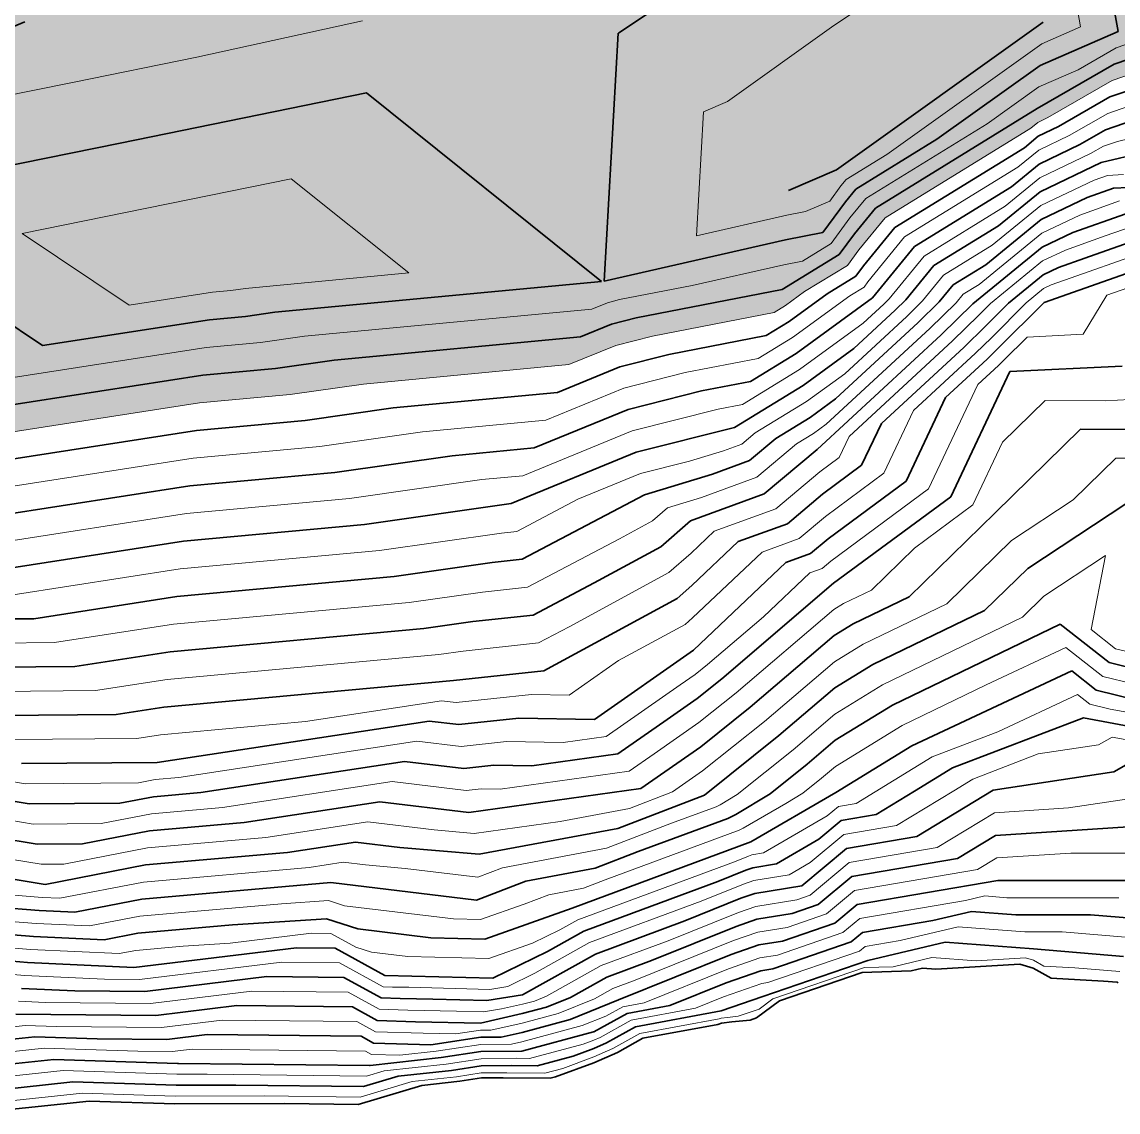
# Model space of a CAD drawing. Header units: millimetres. Extents: x -859836 to 307983, y -308065 to 649894.
# Drawn here: x -711573 to -646021, y -184402 to -119217 of the extents above; entities that cross this region are included whole.
import ezdxf

# ---------------------------------------------------------------- set-up
doc = ezdxf.new("R2010")
doc.units = ezdxf.units.MM
for name, color, linetype, lineweight in [('A-DETL-MBND', 5, 'Continuous', 9), ('C-TOPO', 7, 'Continuous', 9), ('C-TOPO-MAJR', 7, 'Continuous', 35), ('C-TOPO-MINR', 7, 'Continuous', 9)]:
    doc.layers.add(name, color=color, linetype=linetype, lineweight=lineweight)

msp = doc.modelspace()

# ---------------------------------------------------------------- hatches: boundary and pattern name
at = {"layer": 'A-DETL-MBND', "transparency": 33554585}
h = msp.add_hatch(color=1, dxfattribs=at)
h.paths.add_polyline_path([(-759872, -147838), (-751409, -147225), (-749609, -147143), (-733854, -145290), (-730653, -145570), (-721745, -145172), (-720814, -144887), (-719370, -144842), (-700946, -141995), (-695529, -141498), (-691142, -140868), (-678862, -139709), (-676064, -138561), (-673339, -137902), (-666588, -136592), (-665513, -135889), (-664558, -135218), (-662197, -133772), (-661519, -132852), (-659949, -130928), (-651084, -125443), (-650822, -125228), (-650213, -124939), (-646382, -122722), (-642214, -121295), (-640352, -120839), (-632919, -116639), (-632407, -116545), (-631232, -115977), (-624031, -110102), (-618435, -105784), (-615716, -103869), (-610671, -99638), (-609303, -97431), (-608187, -95168), (-606545, -92038), (-605546, -89814), (-602862, -83094), (-597357, -72506), (-595184, -69076), (-591888, -62294), (-588957, -58521), (-588686, -57663), (-586782, -51788), (-586421, -50671), (-585891, -49261), (-584837, -42142), (-583168, -34750), (-583236, -29503), (-581474, -24626), (-579291, -20446), (-577288, -10529), (-577844, -8379), (-576716, -5129), (-576923, -622), (-576761, 3433), (-577514, 8400), (-584433, 17478), (-591451, 26894), (-592059, 27631), (-594253, 29365), (-596698, 31520), (-606682, 39522), (-614114, 48456), (-617877, 53657), (-619367, 54812), (-621388, 57245), (-626371, 64609), (-630225, 76139), (-631882, 80641), (-631321, 82021), (-631047, 88615), (-629216, 99080), (-628971, 99848), (-627656, 101469), (-625202, 104951), (-622310, 108328), (-621916, 108853), (-618287, 112790), (-616954, 119597), (-611965, 123985), (-607391, 123672), (-603528, 125761), (-599346, 128280), (-596175, 130112), (-593901, 131920), (-587341, 139484), (-579017, 149394), (-573792, 168423), (-559581, 167597), (-555765, 171191), (-554261, 171958), (-551262, 173126), (-545079, 176205), (-536568, 178750), (-529133, 181370), (-526344, 189128), (-597518, 189128), (-597518, 207194), (-600686, 199575), (-609478, 188948), (-615919, 179175), (-616544, 177848), (-622914, 167950), (-630994, 157392), (-633191, 154309), (-645163, 133248), (-651286, 125168), (-651764, 119294), (-657364, 118029), (-668886, 104497), (-672322, 98230), (-678809, 91777), (-686744, 84898), (-689449, 82017), (-695207, 77404), (-695380, 71893), (-694273, 69271), (-689492, 45636), (-683652, 33844), (-677737, 19772), (-662028, -2904), (-651984, -24980), (-650691, -30222), (-651908, -42347), (-653635, -63919), (-656698, -68818), (-662024, -76036), (-666896, -86650), (-667567, -88913), (-681751, -105555), (-682213, -106748), (-682594, -107406), (-685917, -108622), (-692036, -110612), (-701719, -112727), (-713390, -117126), (-713858, -117303), (-715899, -118114), (-726309, -122425), (-732752, -123814), (-746954, -124818), (-750353, -125277), (-753407, -127865), (-764669, -132928), (-770641, -133394), (-784358, -129387), (-766211, -147534), (-765162, -147452), (-761763, -147700)])
h.paths.add_polyline_path([(-165073, -63985), (-152433, -63128), (-147212, -62558), (-145468, -61769), (-136004, -54982), (-133768, -53767), (-129949, -51511), (-119584, -45141), (-108212, -38110), (-106147, -37513), (-103534, -36430), (-95440, -33679), (-85435, -28121), (-81217, -27620), (-70310, -23490), (-69569, -23057), (-66354, -22120), (-63531, -20738), (-60354, -18737), (-51173, -14112), (-47726, -11549), (-46080, -8030), (-42098, 1247), (-71582, -3952), (-102491, 171344), (-31433, 183873), (-10665, 66090), (-8344, 71188), (-5480, 80840), (-4976, 82926), (-4345, 84088), (-2338, 91567), (-1942, 95428), (-648, 97607), (-1071, 98220), (-2510, 100800), (-3468, 101999), (-4531, 105589), (-4872, 106391), (-4883, 106838), (-4266, 108209), (-3836, 109670), (-3397, 110774), (-3406, 111243), (-3028, 112006), (-3263, 112804), (-5003, 115819), (-4795, 118868), (-5263, 125250), (-6517, 126820), (-6835, 127207), (-7506, 127369), (-7948, 127596), (-9992, 128520), (-10488, 129121), (-11669, 131806), (-11797, 132101), (-12046, 133135), (-12559, 133970), (-14267, 135969), (-16205, 140122), (-18451, 143457), (-18982, 145256), (-19057, 146525), (-18964, 150253), (-18988, 154876), (-19576, 155921), (-19786, 160906), (-20496, 162914), (-20826, 165369), (-20799, 166915), (-20107, 172970), (-19517, 173820), (-19312, 174558), (-18670, 176101), (-17060, 179067), (-15517, 180705), (-13911, 185702), (-4262, 188301), (-1645, 188923), (-105, 188210), (8503, 183584), (10926, 183912), (12005, 184043), (13640, 184361), (15131, 185109), (17172, 186245), (21649, 186967), (26966, 189922), (27822, 190382), (28403, 191056), (32119, 193617), (35169, 195832), (37685, 197143), (44902, 200225), (45756, 200160), (48502, 199127), (50290, 198574), (51191, 198365), (51921, 198324), (52221, 198344), (54759, 197846), (56032, 196790), (56464, 196469), (57692, 196367), (59108, 196361), (60941, 197154), (66233, 199839), (70130, 201192), (73048, 200979), (76924, 206128), (82127, 208080), (85344, 208780), (86075, 208372), (88573, 207914), (89729, 206890), (91276, 205317), (93776, 203937), (94137, 202344), (94391, 199786), (122336, 197831), (121797, 189716), (125647, 199482), (126089, 201383), (126324, 204787), (126905, 208036), (127554, 210427), (128482, 214073), (128746, 220996), (128473, 222544), (126624, 223852), (126936, 229764), (121612, 232554), (119877, 233364), (114690, 236608), (111762, 238823), (110636, 246522), (110029, 247546), (108783, 253509), (107371, 255011), (105531, 255323), (97841, 258447), (94527, 260036), (90352, 264357), (89017, 265316), (86132, 267662), (83932, 268416), (81219, 269590), (78181, 270815), (77485, 271254), (76016, 271688), (70070, 272996), (65720, 273763), (60235, 273305), (58972, 273395), (52899, 270581), (50487, 269940), (48782, 269681), (44888, 271379), (44155, 271664), (36008, 276151), (32279, 278102), (30572, 279889), (26209, 282046), (25647, 282628), (25305, 282619), (16014, 287701), (12948, 288678), (12218, 290013), (5109, 293561), (1173, 293491), (996, 295848), (-846, 297677), (-3706, 301772), (-4254, 303671), (-5166, 310755), (-5514, 312595), (-5824, 313912), (-11263, 323566), (-11006, 329168), (-11128, 331667), (-19570, 300160), (-119951, 327057), (-119803, 323213), (-126677, 316885), (-131916, 309583), (-138039, 307127), (-139811, 306218), (-145009, 304770), (-152454, 299923), (-155529, 293631), (-156974, 291356), (-164244, 289138), (-169538, 285729), (-171473, 283227), (-175794, 279460), (-179077, 276921), (-181978, 270226), (-183799, 266060), (-186962, 261812), (-188195, 260364), (-189518, 257544), (-192219, 254304), (-192584, 253707), (-193666, 250905), (-195467, 243388), (-196196, 242827), (-194515, 241920), (-193117, 240272), (-191870, 238552), (-189445, 238099), (-187379, 238829), (-181196, 237496), (-175260, 234188), (-174712, 233864), (-173921, 232781), (-172965, 231563), (-172393, 230212), (-171401, 229395), (-170346, 228036), (-168731, 226171), (-166947, 224795), (-166149, 223746), (-163251, 221790), (-159390, 213002), (-157244, 207107), (-158125, 203750), (-158684, 200374), (-157805, 198095), (-156223, 195786), (-156238, 193540), (-155648, 190949), (-154491, 184489), (-154880, 182143), (-154447, 180199), (-153070, 178898), (-149834, 176505), (-139965, 171530), (-138126, 170600), (-129357, 164765), (-128806, 164582), (-125625, 162125), (-121962, 159155), (-118169, 147987), (-115529, 142356), (-110100, 136364), (-104170, 130983), (-102874, 130179), (-102493, 125049), (-102587, 124307), (-102565, 123298), (-101236, 116731), (-101075, 108354), (-100903, 103207), (-100752, 100763), (-102347, 94828), (-103663, 92538), (-105020, 75873), (-113779, 78871), (-115927, 80336), (-116767, 79773), (-118030, 78279), (-120019, 71407), (-121727, 70570), (-124911, 67739), (-132123, 62869), (-134503, 61669), (-142143, 63655), (-144511, 65162), (-146330, 66255), (-93930, -25754), (-156629, -61462), (-204703, 22951), (-203169, 15882), (-200858, 9097), (-201011, 7340), (-201672, 4283), (-201800, 3453), (-202205, -1962), (-203074, -4336), (-205085, -7779), (-205398, -8805), (-204303, -12916), (-199204, -23507), (-197559, -24806), (-188446, -36297), (-186232, -39786), (-180001, -45528), (-178692, -50309), (-178316, -54011), (-176500, -58311), (-174921, -60229), (-168457, -62865), (-166443, -63531)])
h.paths.add_polyline_path([(-36382, 9575), (-36325, 9655), (-34497, 11838), (-31400, 15158), (-30158, 17103), (-28972, 19503), (-28725, 20204), (-24454, 28194), (-23969, 29653), (-22045, 35862), (-19945, 43004), (-18884, 49386), (-18505, 51142), (-18308, 51427), (-16088, 53703), (-14034, 56286), (-13124, 58389), (-12183, 60477), (-11466, 63512), (-44854, 57625), (-36383, 9584)])
h.paths.add_polyline_path([(-209307, 23977), (-205832, 24933), (-214036, 39337), (-155029, 72942), (-156196, 75860), (-157267, 77483), (-160083, 79252), (-162327, 81007), (-168562, 82322), (-171974, 82266), (-174895, 81970), (-178745, 82443), (-179832, 82459), (-182806, 83026), (-187870, 82820), (-190987, 82764), (-196740, 84867), (-206215, 90085), (-217797, 93191), (-220523, 94762), (-239193, 68099), (-236586, 66371), (-231472, 54327), (-229323, 51595), (-228392, 47968), (-224245, 38986), (-223941, 37016), (-223700, 36083), (-223413, 35510), (-223235, 34196), (-219932, 30913), (-219720, 30002), (-218890, 29933), (-218583, 30355), (-217413, 29932), (-217322, 28983), (-216667, 27680), (-215596, 26462), (-211752, 24276), (-211629, 24261)])
h.paths.add_polyline_path([(-104493, 32511), (-108740, 34478), (-111033, 34745), (-118279, 38197), (-121109, 39560), (-122686, 40146), (-124886, 42576), (-127774, 45075), (-127284, 49019), (-127353, 51467), (-126249, 53628), (-124638, 56522), (-122874, 56919), (-121333, 61662), (-118149, 64493), (-116851, 64289), (-109895, 61749), (-101431, 62897), (-97222, 57624), (-96994, 51839), (-95461, 45135), (-95182, 39024), (-97809, 35660), (-102505, 32673), (-103546, 32588)])
h.paths.add_polyline_path([(113952, 54850), (115144, 57676), (119371, 59200), (123981, 58308), (134122, 70221), (135206, 75484), (130794, 79482), (129640, 81238), (129018, 81691), (127052, 82907), (123829, 87412), (118436, 89438), (114649, 87913), (114523, 86104), (79787, 88533), (80974, 86559), (82982, 83414), (85870, 80693), (86415, 79732), (87156, 79254), (93254, 77937), (101112, 77088), (101690, 76657), (110303, 71926), (111655, 70038), (112330, 66003), (112029, 63955), (112025, 61722), (110833, 58895), (111202, 55882), (113573, 54992)])
h.paths.add_polyline_path([(46473, 90893), (46450, 90966), (46450, 90942)])
h.paths.add_polyline_path([(114914, 91699), (116742, 96586), (117222, 99339), (116281, 100813), (115714, 103134), (115083, 94112)])
h.paths.add_polyline_path([(77815, 91772), (81254, 140961), (77947, 134003), (77391, 132850), (76263, 127858), (75504, 126378), (70686, 116776), (69491, 114040), (69325, 112455), (69905, 111212), (72496, 104740), (73767, 102718), (74214, 102059), (75304, 98529), (75680, 97769), (77652, 92229)])
h.paths.add_polyline_path([(-430559, 174792), (-396358, 223636), (-410299, 232491), (-417613, 235355), (-425156, 238606), (-444149, 250578), (-452510, 252436), (-452510, 191303), (-451929, 191053), (-450916, 184024), (-444554, 181215), (-442283, 180124), (-434174, 176436)])
h.paths.add_polyline_path([(-462933, 188895), (-462489, 189128), (-463513, 189128)])
h.paths.add_polyline_path([(20902, 189411), (-15527, 199172), (-17080, 193377), (-157146, 230908), (-144206, 279204), (-133097, 276228), (-125333, 305205), (85106, 248818), (77341, 219841), (66233, 222817), (60021, 199635), (26079, 208730), (21836, 192894)])
h.paths.add_polyline_path([(-305163, 308526), (-297168, 312758), (-330807, 321772), (-305961, 308938)])
h.paths.add_polyline_path([(-101365, 344853), (-99267, 352685), (-106132, 348019), (-107260, 346432), (-107015, 346367)])
h.paths.add_polyline_path([(-77617, 359195), (-72055, 379953), (-74944, 376393), (-78127, 372078), (-79002, 371144), (-83284, 366025), (-86114, 364172), (-90178, 362561), (-78095, 359323)])
h.paths.add_polyline_path([(-70949, 384081), (-49147, 465447), (10755, 449396), (10427, 451476), (10340, 452557), (9561, 454240), (5848, 461010), (3088, 465731), (3916, 466341), (3829, 466873), (4301, 472115), (5273, 480727), (5235, 481311), (1254, 490409), (398, 499801), (248, 500675), (1538, 508051), (2399, 515172), (5336, 526780), (6042, 528818), (11319, 535892), (14764, 542803), (21028, 556609), (22026, 559450), (25679, 567225), (23762, 595967), (26857, 602002), (42608, 602571), (44738, 607162), (48181, 613963), (49550, 615647), (53154, 622325), (47956, 649894), (47874, 649894), (42817, 647426), (40858, 646138), (35158, 640491), (29786, 634475), (27764, 633773), (23010, 631806), (12648, 627092), (6576, 623443), (5459, 622546), (3132, 622423), (937, 621697), (-3757, 621182), (-10336, 620725), (-17509, 618636), (-20466, 617651), (-26978, 615727), (-29360, 614862), (-36198, 612616), (23495, 596621), (-6839, 483415), (-62468, 498321), (-61154, 491830), (-59928, 489468), (-56843, 481884), (-56752, 481249), (-55996, 465839), (-55728, 464742), (-55062, 458604), (-54604, 453643), (-54849, 452204), (-55585, 448717), (-57347, 441004), (-59178, 436511), (-62836, 421846), (-64420, 417337), (-65373, 414138), (-67663, 409612), (-67833, 408961), (-68221, 406728), (-67446, 402371), (-67164, 401641), (-67454, 400728), (-68102, 398277), (-69211, 394395), (-69530, 393435), (-70271, 388744), (-70595, 386619)])
h.paths.add_polyline_path([(-72390, 518021), (-67541, 536118), (-118601, 549800), (-111350, 544573), (-102792, 541248), (-98322, 538930), (-89693, 534294), (-86179, 534292), (-80614, 527648), (-74938, 522052), (-72698, 518856)])
h.paths.add_polyline_path([(-136180, 559285), (-135118, 563249), (-136667, 559600)])
h.paths.add_polyline_path([(-54600, 584415), (-47886, 609472), (-50553, 609641), (-55313, 609698), (-62008, 606325), (-64948, 609251), (-80643, 608301), (-83770, 607896), (-87388, 606897), (-94432, 606828), (-97621, 607514), (-101540, 606576), (-111704, 601349), (-115028, 602044), (-116464, 600991), (-56960, 585047)])
h.paths.add_polyline_path([(-105893, 632098), (-77034, 642660), (-60117, 645580), (-52045, 639137), (-36907, 649894), (-98339, 649894), (-105228, 633665)])

# ---------------------------------------------------------------- linework, layer by layer
at = {"layer": 'C-TOPO', "lineweight": 35}
for p, q in [((-651888, -175557), (-656913, -175862)), ((-651093, -175798), (-651888, -175557)), ((-661332, -176054), (-666263, -177742)), ((-658401, -175966), (-661332, -176054)), ((-657707, -175800), (-658401, -175966)), ((-656913, -175862), (-657707, -175800)), ((-650029, -176387), (-651093, -175798)), ((-646884, -176566), (-650029, -176387)), ((-646079, -176634), (-646884, -176566)), ((-646020, -176676), (-646079, -176634)), ((-666263, -177742), (-667643, -178767)), ((-668018, -178897), (-669116, -179006)), ((-667643, -178767), (-668018, -178897)), ((-669946, -179156), (-674438, -179992)), ((-669746, -179091), (-669946, -179156)), ((-669116, -179006), (-669746, -179091)), ((-674438, -179992), (-675963, -180837)), ((-675963, -180837), (-677377, -181448)), ((-677377, -181448), (-679655, -182297)), ((-687659, -182808), (-691467, -183942)), ((-685375, -182556), (-687659, -182808)), ((-684096, -182361), (-685375, -182556)), ((-682787, -182346), (-684096, -182361)), ((-679976, -182383), (-682787, -182346)), ((-679655, -182297), (-679976, -182383)), ((-707558, -183743), (-713715, -184402)), ((-702435, -183910), (-707558, -183743)), ((-695853, -183892), (-702435, -183910)), ((-691467, -183942), (-695853, -183892))]:
    msp.add_line(p, q, dxfattribs=at)
at = {"layer": 'C-TOPO-MAJR'}
for p, q in [((-649244, -101969), (-675835, -119849)), ((-646021, -119784), (-649244, -101969)), ((-711403, -119205), (-725283, -124952)), ((-662859, -128069), (-650496, -119229)), ((-675907, -119897), (-676746, -134715)), ((-675894, -119891), (-675907, -119897)), ((-675835, -119849), (-675894, -119891)), ((-650674, -121815), (-646021, -119784)), ((-646254, -121741), (-641252, -120028)), ((-656855, -126234), (-650674, -121815)), ((-650851, -124400), (-646254, -121741)), ((-646510, -123704), (-643176, -122563)), ((-690962, -123463), (-705688, -126463)), ((-676910, -134736), (-690962, -123463)), ((-649575, -125477), (-646510, -123704)), ((-660531, -130356), (-650851, -124400)), ((-646766, -125668), (-645099, -125097)), ((-650793, -126056), (-649575, -125477)), ((-648299, -126554), (-646766, -125668)), ((-705688, -126463), (-723131, -130000)), ((-661695, -129213), (-656855, -126234)), ((-651623, -126736), (-650793, -126056)), ((-647022, -127631), (-641519, -126311)), ((-659367, -131500), (-651623, -126736)), ((-650734, -127713), (-648299, -126554)), ((-652395, -129071), (-650734, -127713)), ((-650676, -129369), (-647022, -127631)), ((-662859, -128069), (-665725, -129290)), ((-658203, -132644), (-652395, -129071)), ((-646294, -129160), (-644360, -129066)), ((-662323, -129982), (-661695, -129213)), ((-653167, -131406), (-650676, -129369)), ((-650618, -131025), (-647878, -129722)), ((-647878, -129722), (-646294, -129160)), ((-723131, -130000), (-710341, -138573)), ((-663670, -131810), (-662323, -129982)), ((-661787, -131895), (-660531, -130356)), ((-653938, -133741), (-650618, -131025)), ((-648733, -131812), (-645566, -130688)), ((-661252, -133809), (-659367, -131500)), ((-657039, -133788), (-653167, -131406)), ((-676746, -134715), (-665919, -132254)), ((-665919, -132254), (-663683, -131816)), ((-663683, -131816), (-663670, -131810)), ((-662691, -133122), (-661787, -131895)), ((-650560, -132681), (-648733, -131812)), ((-648005, -133340), (-644689, -132166)), ((-660716, -135722), (-658203, -132644)), ((-654710, -136076), (-650560, -132681)), ((-666114, -135218), (-662691, -133122)), ((-650443, -135993), (-643812, -133644)), ((-649588, -133902), (-648005, -133340)), ((-661703, -134422), (-661252, -133809)), ((-658714, -135840), (-657039, -133788)), ((-655874, -134932), (-653938, -133741)), ((-652577, -136034), (-650501, -134337)), ((-650501, -134337), (-649588, -133902)), ((-696440, -136580), (-676910, -134736)), ((-663415, -135470), (-661703, -134422)), ((-656712, -135958), (-655874, -134932)), ((-674847, -136913), (-666114, -135218)), ((-665696, -137131), (-663415, -135470)), ((-665278, -139043), (-660716, -135722)), ((-659344, -136455), (-658714, -135840)), ((-657972, -137189), (-656712, -135958)), ((-656601, -137922), (-654710, -136076)), ((-653969, -137425), (-652577, -136034)), ((-653227, -138773), (-650443, -135993)), ((-700362, -137031), (-698195, -136832)), ((-698195, -136832), (-696440, -136580)), ((-676310, -137284), (-674847, -136913)), ((-661818, -138742), (-659344, -136455)), ((-710341, -138573), (-700362, -137031)), ((-678172, -138048), (-676310, -137284)), ((-667063, -137966), (-665696, -137131)), ((-662921, -141761), (-657972, -137189)), ((-655229, -138655), (-653969, -137425)), ((-692908, -139439), (-678172, -138048)), ((-672885, -139096), (-667063, -137966)), ((-664024, -144780), (-656601, -137922)), ((-664860, -140955), (-661818, -138742)), ((-660178, -143227), (-655229, -138655)), ((-653858, -139388), (-653227, -138773)), ((-696418, -139942), (-692908, -139439)), ((-675818, -139839), (-672885, -139096)), ((-668012, -140713), (-665278, -139043)), ((-656332, -141674), (-653858, -139388)), ((-700751, -140340), (-696418, -139942)), ((-679552, -141370), (-675818, -139839)), ((-656030, -147617), (-652486, -140121)), ((-652486, -140121), (-645775, -139800)), ((-720710, -143424), (-700751, -140340)), ((-670923, -141278), (-668012, -140713)), ((-689376, -142297), (-679552, -141370)), ((-675326, -142393), (-670923, -141278)), ((-668961, -143461), (-664860, -140955)), ((-664442, -142868), (-662921, -141761)), ((-658695, -146671), (-656332, -141674)), ((-694641, -143053), (-689376, -142297)), ((-680931, -144692), (-675326, -142393)), ((-666492, -144120), (-664442, -142868)), ((-701141, -143649), (-694641, -143053)), ((-674834, -144948), (-668961, -143461)), ((-661359, -145726), (-660178, -143227)), ((-718248, -146293), (-701141, -143649)), ((-668068, -145450), (-666492, -144120)), ((-653366, -148562), (-648264, -143569)), ((-648264, -143569), (-641107, -143607)), ((-685843, -145156), (-680931, -144692)), ((-667176, -147440), (-664024, -144780)), ((-692864, -146163), (-685843, -145156)), ((-682311, -148015), (-674834, -144948)), ((-670279, -146254), (-668068, -145450)), ((-701531, -146958), (-692864, -146163)), ((-663692, -147449), (-661359, -145726)), ((-674342, -147503), (-670279, -146254)), ((-663360, -150117), (-658695, -146671)), ((-715787, -149162), (-701531, -146958)), ((-671597, -149047), (-667176, -147440)), ((-665793, -149222), (-663692, -147449)), ((-651427, -151892), (-644042, -147016)), ((-691086, -149274), (-682311, -148015)), ((-681660, -151349), (-674342, -147503)), ((-663029, -152786), (-656030, -147617)), ((-658515, -153597), (-653366, -148562)), ((-701920, -150268), (-691086, -149274)), ((-673368, -150599), (-671597, -149047)), ((-668741, -150293), (-665793, -149222)), ((-713325, -152030), (-701920, -150268)), ((-677350, -152760), (-673368, -150599)), ((-671508, -152919), (-668741, -150293)), ((-664411, -151004), (-663360, -150117)), ((-683459, -151545), (-681660, -151349)), ((-665885, -151539), (-664411, -151004)), ((-689309, -152385), (-683459, -151545)), ((-671419, -156790), (-665885, -151539)), ((-654001, -154409), (-651427, -151892)), ((-702310, -153577), (-689309, -152385)), ((-681008, -154683), (-677350, -152760)), ((-672394, -153694), (-671508, -152919)), ((-669716, -158491), (-663029, -152786)), ((-710863, -154899), (-702310, -153577)), ((-680357, -158018), (-672394, -153694)), ((-661858, -155216), (-658515, -153597)), ((-684607, -155075), (-681008, -154683)), ((-660687, -157646), (-654001, -154409)), ((-715507, -154935), (-710863, -154899)), ((-687532, -155495), (-684607, -155075)), ((-662998, -155913), (-661858, -155216)), ((-659517, -160076), (-649488, -155221)), ((-649488, -155221), (-646556, -157526)), ((-702699, -156886), (-687532, -155495)), ((-668014, -160191), (-662998, -155913)), ((-708402, -157767), (-702699, -156886)), ((-677327, -160920), (-671419, -156790)), ((-714206, -157813), (-708402, -157767)), ((-662967, -159039), (-660687, -157646)), ((-646556, -157526), (-645348, -157822)), ((-703089, -160195), (-685755, -158606)), ((-685755, -158606), (-680357, -158018)), ((-671198, -159675), (-669716, -158491)), ((-658346, -162507), (-648789, -158027)), ((-648789, -158027), (-647323, -159179)), ((-666311, -161892), (-662967, -159039)), ((-647323, -159179), (-644907, -159771)), ((-672988, -160919), (-671198, -159675)), ((-705940, -160636), (-703089, -160195)), ((-670978, -162559), (-668014, -160191)), ((-662936, -162166), (-659517, -160076)), ((-712905, -160690), (-705940, -160636)), ((-703478, -163505), (-687223, -161019)), ((-687223, -161019), (-685453, -161232)), ((-685453, -161232), (-681855, -160840)), ((-681855, -160840), (-677327, -160920)), ((-675942, -162984), (-672988, -160919)), ((-655919, -163828), (-648090, -160832)), ((-648090, -160832), (-644779, -161451)), ((-670757, -165444), (-666311, -161892)), ((-674556, -165049), (-670978, -162559)), ((-664608, -163593), (-662936, -162166)), ((-662905, -165293), (-658346, -162507)), ((-681089, -163703), (-675942, -162984)), ((-646277, -164057), (-644652, -163131)), ((-711604, -163568), (-703478, -163505)), ((-700883, -165297), (-688692, -163432)), ((-688692, -163432), (-685152, -163858)), ((-685152, -163858), (-683353, -163663)), ((-683353, -163663), (-681089, -163703)), ((-666831, -165369), (-664608, -163593)), ((-658198, -165221), (-655919, -163828)), ((-653491, -165149), (-646277, -164057)), ((-684850, -166485), (-674556, -165049)), ((-658056, -167928), (-653491, -165149)), ((-713459, -165596), (-711131, -165974)), ((-705714, -165932), (-703711, -165546)), ((-703711, -165546), (-700883, -165297)), ((-698288, -167089), (-690161, -165846)), ((-690161, -165846), (-684850, -166485)), ((-675927, -167436), (-670757, -165444)), ((-668885, -166607), (-666831, -165369)), ((-667977, -168250), (-662905, -165293)), ((-660481, -166611), (-658198, -165221)), ((-711131, -165974), (-705714, -165932)), ((-703944, -167587), (-698288, -167089)), ((-674712, -168828), (-669367, -166847)), ((-669367, -166847), (-668885, -166607)), ((-663920, -168088), (-662586, -166969)), ((-662586, -166969), (-660481, -166611)), ((-715314, -167624), (-710657, -168380)), ((-707949, -168359), (-703944, -167587)), ((-684224, -168988), (-675927, -167436)), ((-653349, -167856), (-644465, -167283)), ((-710657, -168380), (-707949, -168359)), ((-695693, -168881), (-691630, -168259)), ((-691630, -168259), (-688974, -168579)), ((-678667, -172212), (-667977, -168250)), ((-666457, -169566), (-663920, -168088)), ((-662267, -168644), (-658056, -167928)), ((-655632, -169245), (-653349, -167856)), ((-704177, -169628), (-695693, -168881)), ((-688974, -168579), (-684224, -168988)), ((-677297, -169824), (-674712, -168828)), ((-664936, -170883), (-662267, -168644)), ((-717168, -169652), (-710184, -170786)), ((-710184, -170786), (-704177, -169628)), ((-667857, -169790), (-666457, -169566)), ((-661949, -170320), (-655632, -169245)), ((-681445, -170600), (-677297, -169824)), ((-669957, -170612), (-668274, -169934)), ((-668274, -169934), (-667857, -169790)), ((-663950, -171999), (-661949, -170320)), ((-704410, -171670), (-693098, -170673)), ((-693098, -170673), (-684394, -171727)), ((-684394, -171727), (-681445, -170600)), ((-677974, -173584), (-669957, -170612)), ((-667736, -171330), (-664936, -170883)), ((-661630, -171995), (-653207, -170562)), ((-653207, -170562), (-644272, -170562)), ((-719023, -171679), (-710536, -172341)), ((-708415, -172442), (-704410, -171670)), ((-671937, -172974), (-668571, -171618)), ((-668571, -171618), (-667736, -171330)), ((-710536, -172341), (-708415, -172442)), ((-683899, -174059), (-678667, -172212)), ((-665516, -172535), (-663950, -171999)), ((-662964, -173115), (-661630, -171995)), ((-657100, -172954), (-654786, -172400)), ((-654786, -172400), (-652139, -172606)), ((-698987, -173212), (-693362, -172840)), ((-693362, -172840), (-691480, -173452)), ((-677281, -174955), (-671937, -172974)), ((-668868, -173303), (-667616, -172870)), ((-667616, -172870), (-665516, -172535)), ((-661311, -173671), (-657100, -172954)), ((-652139, -172606), (-647671, -172606)), ((-647671, -172606), (-644986, -172833)), ((-717254, -173399), (-710889, -173895)), ((-706645, -174097), (-704643, -173711)), ((-704643, -173711), (-698987, -173212)), ((-691480, -173452), (-687128, -173979)), ((-680150, -174803), (-677974, -173584)), ((-673916, -175336), (-668868, -173303)), ((-666095, -174186), (-662964, -173115)), ((-661978, -174230), (-661311, -173671)), ((-710889, -173895), (-706645, -174097)), ((-687128, -173979), (-683899, -174059)), ((-667496, -174410), (-666095, -174186)), ((-666675, -175838), (-661978, -174230)), ((-660992, -175346), (-656365, -174238)), ((-656365, -174238), (-651071, -174650)), ((-704876, -175752), (-695146, -174572)), ((-695146, -174572), (-692843, -174598)), ((-692843, -174598), (-689862, -176232)), ((-683404, -176392), (-680150, -174803)), ((-681633, -177394), (-677281, -174955)), ((-675896, -177698), (-669165, -174987)), ((-669165, -174987), (-667496, -174410)), ((-651071, -174650), (-645699, -175104)), ((-715485, -175118), (-711241, -175449)), ((-711241, -175449), (-704876, -175752)), ((-676589, -176327), (-673916, -175336)), ((-667255, -177490), (-660992, -175346)), ((-704220, -177187), (-696930, -176303)), ((-696930, -176303), (-692324, -176356)), ((-689862, -176232), (-683404, -176392)), ((-678765, -177546), (-676589, -176327)), ((-669462, -176672), (-667375, -175950)), ((-667375, -175950), (-666675, -175838)), ((-692324, -176356), (-690090, -177580)), ((-672828, -178027), (-669462, -176672)), ((-711594, -177003), (-708411, -177154)), ((-708411, -177154), (-704220, -177187)), ((-690090, -177580), (-688945, -177616)), ((-688945, -177616), (-687006, -177655)), ((-683777, -177735), (-681633, -177394)), ((-680209, -178130), (-678765, -177546)), ((-669759, -178356), (-667255, -177490)), ((-703563, -178623), (-698713, -178034)), ((-698713, -178034), (-691805, -178114)), ((-691805, -178114), (-690319, -178928)), ((-687006, -177655), (-683777, -177735)), ((-681649, -178516), (-680209, -178130)), ((-678784, -178867), (-675896, -177698)), ((-675384, -178503), (-672828, -178027)), ((-711946, -178557), (-703563, -178623)), ((-690319, -178928), (-688028, -179000)), ((-684151, -179078), (-681649, -178516)), ((-681665, -179638), (-678784, -178867)), ((-677368, -179602), (-675384, -178503)), ((-674873, -179308), (-669759, -178356)), ((-688028, -179000), (-684151, -179078)), ((-681670, -180757), (-677391, -179612)), ((-677391, -179612), (-677377, -179606)), ((-677377, -179606), (-677368, -179602)), ((-676608, -180270), (-674873, -179308)), ((-713279, -180169), (-710807, -179904)), ((-710807, -179904), (-707074, -180025)), ((-707074, -180025), (-702907, -180058)), ((-702907, -180058), (-700497, -179766)), ((-700497, -179766), (-691285, -179872)), ((-691285, -179872), (-690547, -180276)), ((-687111, -180385), (-684136, -179930)), ((-684136, -179930), (-682908, -179917)), ((-682908, -179917), (-681665, -179638)), ((-690547, -180276), (-687111, -180385)), ((-686502, -181147), (-684122, -180783)), ((-684122, -180783), (-681688, -180757)), ((-681688, -180757), (-681670, -180757)), ((-678615, -181063), (-677377, -180602)), ((-677377, -180602), (-676608, -180270)), ((-714612, -181780), (-709667, -181251)), ((-709667, -181251), (-702260, -181492)), ((-702260, -181492), (-702218, -181492)), ((-702218, -181492), (-690777, -181623)), ((-690752, -181616), (-686502, -181147)), ((-680755, -181636), (-678615, -181063)), ((-690777, -181623), (-690752, -181616)), ((-689080, -182261), (-685893, -181908)), ((-685893, -181908), (-684108, -181636)), ((-684108, -181636), (-682282, -181616)), ((-682282, -181616), (-680755, -181636)), ((-715945, -183392), (-708527, -182598)), ((-708527, -182598), (-702355, -182799)), ((-702355, -182799), (-698777, -182789)), ((-698777, -182789), (-691150, -182877)), ((-691150, -182877), (-689080, -182261))]:
    msp.add_line(p, q, dxfattribs=at)
at = {"layer": 'C-TOPO-MINR'}
for p, q in [((-649870, -110599), (-663166, -119539)), ((-648259, -119506), (-649870, -110599)), ((-691196, -119153), (-701111, -121320)), ((-663166, -119539), (-669376, -123980)), ((-650585, -120522), (-648259, -119506)), ((-646126, -120759), (-643637, -119907)), ((-659857, -127152), (-650585, -120522)), ((-648413, -122082), (-646126, -120759)), ((-701111, -121320), (-708545, -122834)), ((-646382, -122722), (-642214, -121295)), ((-650762, -123108), (-648413, -122082)), ((-708545, -122834), (-717351, -124620)), ((-653853, -125317), (-650762, -123108)), ((-650213, -124939), (-646382, -122722)), ((-646638, -124686), (-644137, -123830)), ((-669376, -123980), (-670816, -124594)), ((-670816, -124594), (-671235, -132003)), ((-650822, -125228), (-650213, -124939)), ((-648937, -126016), (-646638, -124686)), ((-661113, -129784), (-653853, -125317)), ((-659949, -130928), (-651237, -125568)), ((-651237, -125568), (-650822, -125228)), ((-646061, -126364), (-641475, -125264)), ((-650763, -126884), (-648937, -126016)), ((-646894, -126650), (-646061, -126364)), ((-662277, -128641), (-659857, -127152)), ((-652009, -127903), (-650763, -126884)), ((-650705, -128541), (-647660, -127093)), ((-647660, -127093), (-646894, -126650)), ((-658785, -132072), (-652009, -127903)), ((-647450, -128677), (-646658, -128396)), ((-646658, -128396), (-645691, -128349)), ((-695467, -128592), (-702830, -130092)), ((-688441, -134229), (-695467, -128592)), ((-663264, -129939), (-662591, -129025)), ((-662591, -129025), (-662277, -128641)), ((-652781, -130238), (-650705, -128541)), ((-650647, -130197), (-647450, -128677)), ((-662055, -130939), (-661113, -129784)), ((-702830, -130092), (-711551, -131861)), ((-664704, -130553), (-663264, -129939)), ((-657621, -133216), (-652781, -130238)), ((-653553, -132574), (-650647, -130197)), ((-648305, -130767), (-645930, -129924)), ((-671235, -132003), (-665822, -130772)), ((-665822, -130772), (-664704, -130553)), ((-663185, -132472), (-662055, -130939)), ((-661519, -132852), (-659949, -130928)), ((-650589, -131853), (-648305, -130767)), ((-646786, -132014), (-645128, -131427)), ((-711551, -131861), (-705157, -136147)), ((-660984, -134766), (-658785, -132072)), ((-654324, -134909), (-650589, -131853)), ((-649160, -132857), (-646786, -132014)), ((-664888, -133515), (-663185, -132472)), ((-662197, -133772), (-661519, -132852)), ((-656457, -134360), (-653553, -132574)), ((-650531, -133509), (-649160, -132857)), ((-649224, -134667), (-644251, -132905)), ((-666016, -133736), (-664888, -133515)), ((-659715, -135781), (-657621, -133216)), ((-653644, -136055), (-650531, -133509)), ((-698206, -135151), (-688441, -134229)), ((-671482, -134979), (-666016, -133736)), ((-664764, -135344), (-662197, -133772)), ((-657713, -135899), (-656457, -134360)), ((-675828, -135822), (-671482, -134979)), ((-661210, -135072), (-660984, -134766)), ((-655292, -135504), (-654324, -134909)), ((-650472, -135165), (-650016, -134947)), ((-650016, -134947), (-649224, -134667)), ((-646689, -135558), (-643374, -134383)), ((-705157, -136147), (-700167, -135376)), ((-700167, -135376), (-699084, -135277)), ((-699084, -135277), (-698206, -135151)), ((-665905, -136174), (-664764, -135344)), ((-665487, -138087), (-662065, -135596)), ((-662065, -135596), (-661210, -135072)), ((-655711, -136017), (-655292, -135504)), ((-651510, -136014), (-650472, -135165)), ((-648109, -137896), (-646689, -135558)), ((-677482, -136386), (-676556, -136006)), ((-676556, -136006), (-675828, -135822)), ((-666588, -136592), (-665905, -136174)), ((-661267, -137232), (-660030, -136089)), ((-660030, -136089), (-659715, -135781)), ((-658658, -136822), (-657713, -135899)), ((-657287, -137555), (-655711, -136017)), ((-654340, -136750), (-653644, -136055)), ((-653598, -138099), (-651510, -136014)), ((-694674, -138009), (-677482, -136386)), ((-673866, -138004), (-666588, -136592)), ((-662370, -140251), (-658658, -136822)), ((-655915, -138288), (-654340, -136750)), ((-665069, -139999), (-661267, -137232)), ((-663472, -143270), (-657287, -137555)), ((-697307, -138387), (-694674, -138009)), ((-676064, -138561), (-673866, -138004)), ((-667537, -139340), (-665487, -138087)), ((-662101, -144003), (-655915, -138288)), ((-654543, -139021), (-653598, -138099)), ((-652857, -139447), (-651465, -138057)), ((-651465, -138057), (-648109, -137896)), ((-715526, -140999), (-700557, -138685)), ((-700557, -138685), (-697307, -138387)), ((-678862, -139709), (-676064, -138561)), ((-671904, -140187), (-667537, -139340)), ((-658255, -142450), (-654543, -139021)), ((-653172, -139754), (-652857, -139447)), ((-691142, -140868), (-678862, -139709)), ((-675572, -141116), (-671904, -140187)), ((-668486, -142087), (-665069, -139999)), ((-664651, -141911), (-662370, -140251)), ((-654409, -140897), (-653172, -139754)), ((-695529, -141498), (-691142, -140868)), ((-657363, -147144), (-654409, -140897)), ((-700946, -141995), (-695529, -141498)), ((-680242, -143031), (-675572, -141116)), ((-719479, -144859), (-700946, -141995)), ((-669942, -142370), (-668486, -142087)), ((-667727, -143791), (-664651, -141911)), ((-652926, -144342), (-650375, -141845)), ((-650375, -141845), (-646797, -141864)), ((-646797, -141864), (-643441, -141703)), ((-675080, -143671), (-669942, -142370)), ((-660027, -146198), (-658255, -142450)), ((-687609, -143727), (-680242, -143031)), ((-664233, -143824), (-663472, -143270)), ((-693752, -144608), (-687609, -143727)), ((-681621, -146354), (-675080, -143671)), ((-668515, -144456), (-667727, -143791)), ((-665258, -144450), (-664233, -143824)), ((-662691, -145253), (-662101, -144003)), ((-701336, -145304), (-693752, -144608)), ((-671651, -145482), (-669620, -144857)), ((-669620, -144857), (-668515, -144456)), ((-667622, -146445), (-665258, -144450)), ((-654698, -148089), (-652926, -144342)), ((-717018, -147727), (-701336, -145304)), ((-674588, -146226), (-671651, -145482)), ((-663858, -146114), (-662691, -145253)), ((-648704, -147789), (-646153, -145292)), ((-646153, -145292), (-642575, -145312)), ((-666485, -148331), (-663858, -146114)), ((-691975, -147719), (-684077, -146585)), ((-684077, -146585), (-681621, -146354)), ((-678327, -147759), (-674588, -146226)), ((-670938, -147651), (-667622, -146445)), ((-663526, -148783), (-660027, -146198)), ((-663195, -151451), (-657363, -147144)), ((-701725, -148613), (-691975, -147719)), ((-681985, -149682), (-678327, -147759)), ((-672970, -148275), (-670938, -147651)), ((-658197, -150674), (-654698, -148089)), ((-652396, -150227), (-648704, -147789)), ((-714556, -150596), (-701725, -148613)), ((-673855, -149051), (-672970, -148275)), ((-670169, -149670), (-666485, -148331)), ((-665102, -150113), (-663526, -148783)), ((-675846, -150132), (-673855, -149051)), ((-690198, -150829), (-682885, -149780)), ((-682885, -149780), (-681985, -149682)), ((-671553, -150983), (-670169, -149670)), ((-667313, -150916), (-665102, -150113)), ((-681334, -153016), (-675846, -150132)), ((-660772, -153192), (-658197, -150674)), ((-656258, -154003), (-652396, -150227)), ((-702115, -151922), (-690198, -150829)), ((-672881, -152147), (-671553, -150983)), ((-671464, -154854), (-667313, -150916)), ((-650457, -153556), (-646765, -151119)), ((-646765, -151119), (-647638, -155547)), ((-712094, -153465), (-702115, -151922)), ((-664457, -152163), (-663720, -151895)), ((-663720, -151895), (-663195, -151451)), ((-678853, -155389), (-672881, -152147)), ((-667224, -154788), (-664457, -152163)), ((-688420, -153940), (-684033, -153310)), ((-684033, -153310), (-681334, -153016)), ((-662443, -154001), (-660772, -153192)), ((-702505, -155232), (-688420, -153940)), ((-663013, -154349), (-662443, -154001)), ((-661273, -156431), (-656258, -154003)), ((-651745, -154815), (-650457, -153556)), ((-668865, -159341), (-663013, -154349)), ((-709633, -156333), (-702505, -155232)), ((-675888, -157404), (-671906, -155242)), ((-671906, -155242), (-671464, -154854)), ((-670568, -157641), (-667224, -154788)), ((-660102, -158861), (-651745, -154815)), ((-680683, -156351), (-678853, -155389)), ((-647638, -155547), (-646172, -156699)), ((-714856, -156374), (-709633, -156333)), ((-685181, -156840), (-680683, -156351)), ((-662982, -157476), (-661273, -156431)), ((-653917, -158864), (-649138, -156624)), ((-649138, -156624), (-646939, -158352)), ((-702894, -158541), (-686643, -157050)), ((-686643, -157050), (-685181, -156840)), ((-646172, -156699), (-645568, -156847)), ((-678842, -159469), (-675888, -157404)), ((-671309, -158232), (-670568, -157641)), ((-667162, -161042), (-662982, -157476)), ((-707171, -159202), (-702894, -158541)), ((-672204, -158855), (-671309, -158232)), ((-646939, -158352), (-645127, -158797)), ((-713556, -159251), (-707171, -159202)), ((-676635, -161952), (-672204, -158855)), ((-662951, -160603), (-660102, -158861)), ((-658931, -161292), (-653917, -158864)), ((-694617, -161055), (-686489, -159812)), ((-686489, -159812), (-685604, -159919)), ((-685604, -159919), (-681106, -159429)), ((-681106, -159429), (-678842, -159469)), ((-671088, -161117), (-668865, -159341)), ((-653218, -161669), (-648439, -159429)), ((-648439, -159429), (-647706, -160005)), ((-647706, -160005), (-646498, -160302)), ((-646498, -160302), (-644843, -160611)), ((-703284, -161850), (-694617, -161055)), ((-673772, -162984), (-671088, -161117)), ((-670867, -164002), (-667162, -161042)), ((-665459, -162742), (-662951, -160603)), ((-704709, -162070), (-703284, -161850)), ((-662920, -163730), (-658931, -161292)), ((-657132, -163167), (-653218, -161669)), ((-712255, -162129), (-704709, -162070)), ((-702181, -164401), (-687958, -162226)), ((-687958, -162226), (-685302, -162545)), ((-685302, -162545), (-682604, -162251)), ((-682604, -162251), (-679208, -162312)), ((-679208, -162312), (-676635, -161952)), ((-650790, -162990), (-647184, -162445)), ((-647184, -162445), (-646371, -161981)), ((-646371, -161981), (-644716, -162291)), ((-675249, -164017), (-673772, -162984)), ((-668794, -165406), (-665459, -162742)), ((-660552, -165257), (-657132, -163167)), ((-654705, -164488), (-650790, -162990)), ((-663756, -164443), (-662920, -163730)), ((-704596, -164718), (-703595, -164525)), ((-703595, -164525), (-702181, -164401)), ((-682970, -165094), (-675249, -164017)), ((-672657, -165246), (-670867, -164002)), ((-664868, -165331), (-663756, -164443)), ((-655845, -165185), (-654705, -164488)), ((-712532, -164582), (-711368, -164771)), ((-711368, -164771), (-704596, -164718)), ((-699586, -166193), (-689427, -164639)), ((-689427, -164639), (-685001, -165172)), ((-685001, -165172), (-684101, -165074)), ((-684101, -165074), (-682970, -165094)), ((-659268, -167269), (-655845, -165185)), ((-675242, -166242), (-672657, -165246)), ((-669821, -166025), (-668794, -165406)), ((-665895, -165950), (-664868, -165331)), ((-661693, -165952), (-660552, -165257)), ((-648978, -166216), (-645371, -165670)), ((-703828, -166567), (-699586, -166193)), ((-679390, -167018), (-675242, -166242)), ((-672734, -167136), (-670062, -166145)), ((-670062, -166145), (-669821, -166025)), ((-668431, -167428), (-665895, -165950)), ((-663413, -166691), (-662746, -166131)), ((-662746, -166131), (-661693, -165952)), ((-656844, -168587), (-653420, -166502)), ((-653420, -166502), (-648978, -166216)), ((-714386, -166610), (-710894, -167177)), ((-710894, -167177), (-706831, -167146)), ((-706831, -167146), (-703828, -166567)), ((-696991, -167985), (-690895, -167053)), ((-690895, -167053), (-686912, -167532)), ((-684537, -167737), (-679390, -167018)), ((-676612, -168630), (-672734, -167136)), ((-667217, -168908), (-663413, -166691)), ((-686912, -167532), (-684537, -167737)), ((-676689, -170520), (-668672, -167548)), ((-668672, -167548), (-668431, -167428)), ((-664428, -169486), (-662427, -167807)), ((-662427, -167807), (-659268, -167269)), ((-704061, -168608), (-696991, -167985)), ((-716241, -168638), (-710421, -169583)), ((-709066, -169573), (-704061, -168608)), ((-682834, -169794), (-676612, -168630)), ((-668967, -169431), (-668126, -169092)), ((-668126, -169092), (-667917, -169020)), ((-667917, -169020), (-667217, -168908)), ((-662108, -169482), (-656844, -168587)), ((-653278, -169209), (-648836, -168923)), ((-648836, -168923), (-644368, -168923)), ((-710421, -169583), (-709066, -169573)), ((-704293, -170649), (-694396, -169777)), ((-694396, -169777), (-692364, -169466)), ((-692364, -169466), (-691036, -169626)), ((-691036, -169626), (-688661, -169831)), ((-678320, -172898), (-668967, -169431)), ((-665696, -170225), (-664428, -169486)), ((-664443, -171441), (-662108, -169482)), ((-654419, -169904), (-653278, -169209)), ((-688661, -169831), (-684309, -170358)), ((-684309, -170358), (-682834, -169794)), ((-667797, -170560), (-665696, -170225)), ((-661789, -171157), (-654419, -169904)), ((-709299, -171614), (-704293, -170649)), ((-680056, -171406), (-677982, -171018)), ((-677982, -171018), (-676689, -170520)), ((-670947, -171793), (-668423, -170776)), ((-668423, -170776), (-667797, -170560)), ((-714604, -171233), (-710360, -171563)), ((-710360, -171563), (-709299, -171614)), ((-681530, -171969), (-680056, -171406)), ((-667676, -172100), (-665226, -171709)), ((-665226, -171709), (-664443, -171441)), ((-663457, -172557), (-661789, -171157)), ((-655153, -171758), (-653997, -171481)), ((-653997, -171481), (-652673, -171584)), ((-652673, -171584), (-645972, -171584)), ((-704526, -172690), (-696043, -171943)), ((-696043, -171943), (-693230, -171757)), ((-693230, -171757), (-692289, -172063)), ((-692289, -172063), (-685761, -172853)), ((-684146, -172893), (-681530, -171969)), ((-677628, -174269), (-670947, -171793)), ((-668720, -172461), (-667676, -172100)), ((-661470, -172833), (-655153, -171758)), ((-718139, -172539), (-710713, -173118)), ((-707530, -173269), (-704526, -172690)), ((-685761, -172853), (-684146, -172893)), ((-679408, -173507), (-678320, -172898)), ((-672926, -174155), (-668720, -172461)), ((-665805, -173361), (-663457, -172557)), ((-662471, -173673), (-661470, -172833)), ((-710713, -173118), (-707530, -173269)), ((-699119, -174296), (-694254, -173706)), ((-694254, -173706), (-693103, -173719)), ((-681035, -174302), (-679408, -173507)), ((-669017, -174145), (-667556, -173640)), ((-667556, -173640), (-665805, -173361)), ((-666385, -175012), (-662471, -173673)), ((-659046, -174150), (-655576, -173319)), ((-655576, -173319), (-651605, -173628)), ((-651605, -173628), (-649371, -173628)), ((-649371, -173628), (-645342, -173968)), ((-716369, -174258), (-711065, -174672)), ((-701931, -174482), (-699119, -174296)), ((-693103, -173719), (-691612, -174536)), ((-683651, -175225), (-681035, -174302)), ((-680892, -176098), (-677628, -174269)), ((-676935, -175641), (-672926, -174155)), ((-674906, -176517), (-669017, -174145)), ((-661152, -174508), (-659046, -174150)), ((-711065, -174672), (-705760, -174924)), ((-705760, -174924), (-704759, -174731)), ((-704759, -174731), (-701931, -174482)), ((-691612, -174536), (-690671, -174842)), ((-690671, -174842), (-688495, -175105)), ((-667435, -175180), (-666385, -175012)), ((-666965, -176664), (-661485, -174788)), ((-661485, -174788), (-661152, -174508)), ((-704548, -176470), (-696038, -175437)), ((-696038, -175437), (-692583, -175477)), ((-692583, -175477), (-689976, -176906)), ((-688495, -175105), (-683651, -175225)), ((-680199, -177470), (-676935, -175641)), ((-669314, -175829), (-667435, -175180)), ((-659468, -175711), (-657155, -175157)), ((-657155, -175157), (-654507, -175363)), ((-654507, -175363), (-651551, -175184)), ((-651551, -175184), (-651084, -175325)), ((-651084, -175325), (-650458, -175672)), ((-650458, -175672), (-648608, -175777)), ((-714600, -175978), (-711418, -176226)), ((-711418, -176226), (-706643, -176453)), ((-682519, -176893), (-680892, -176098)), ((-674362, -177863), (-669314, -175829)), ((-666672, -177638), (-661192, -175762)), ((-661192, -175762), (-659468, -175711)), ((-648608, -175777), (-645923, -176004)), ((-706643, -176453), (-704548, -176470)), ((-689976, -176906), (-689403, -176924)), ((-689403, -176924), (-688434, -176943)), ((-688434, -176943), (-683591, -177063)), ((-683591, -177063), (-682519, -176893)), ((-676242, -177013), (-674906, -176517)), ((-669611, -177514), (-667315, -176720)), ((-667315, -176720), (-666965, -176664)), ((-703892, -177905), (-697821, -177169)), ((-697821, -177169), (-692064, -177235)), ((-692064, -177235), (-690204, -178254)), ((-680921, -177762), (-680199, -177470)), ((-679496, -178498), (-677330, -177622)), ((-677330, -177622), (-676242, -177013)), ((-671293, -178192), (-669611, -177514)), ((-667483, -178241), (-666672, -177638)), ((-711770, -177780), (-710179, -177856)), ((-710179, -177856), (-703892, -177905)), ((-690204, -178254), (-688487, -178308)), ((-683964, -178406), (-682892, -178236)), ((-682892, -178236), (-681641, -177955)), ((-681641, -177955), (-680921, -177762)), ((-676645, -178658), (-675640, -178101)), ((-675640, -178101), (-674362, -177863)), ((-675129, -178905), (-671293, -178192)), ((-668735, -178675), (-667483, -178241)), ((-703235, -179341), (-699605, -178900)), ((-699605, -178900), (-691545, -178993)), ((-688487, -178308), (-685578, -178366)), ((-685578, -178366), (-683964, -178406)), ((-681657, -179077), (-679496, -178498)), ((-678072, -179235), (-676645, -178658)), ((-676988, -179936), (-675129, -178905)), ((-674617, -179710), (-669869, -178826)), ((-669869, -178826), (-669751, -178788)), ((-669751, -178788), (-669381, -178738)), ((-669381, -178738), (-668735, -178675)), ((-712613, -179363), (-711376, -179230)), ((-711376, -179230), (-709510, -179291)), ((-709510, -179291), (-703235, -179341)), ((-691545, -178993), (-690433, -179602)), ((-690433, -179602), (-687570, -179693)), ((-685631, -179731), (-684144, -179504)), ((-684144, -179504), (-683530, -179497)), ((-683530, -179497), (-681657, -179077)), ((-681673, -180199), (-678072, -179235)), ((-687570, -179693), (-685631, -179731)), ((-682287, -180337), (-681673, -180199)), ((-678003, -180338), (-677377, -180104)), ((-677377, -180104), (-676988, -179936)), ((-676229, -180603), (-674617, -179710)), ((-713946, -180974), (-710237, -180577)), ((-710237, -180577), (-704637, -180760)), ((-704637, -180760), (-702579, -180776)), ((-702579, -180776), (-701389, -180631)), ((-701389, -180631), (-691026, -180751)), ((-691026, -180751), (-690661, -180950)), ((-688964, -181004), (-686807, -180766)), ((-686807, -180766), (-684129, -180357)), ((-684129, -180357), (-682287, -180337)), ((-681212, -181197), (-678003, -180338)), ((-677377, -181100), (-676229, -180603)), ((-690661, -180950), (-688964, -181004)), ((-689916, -181938), (-686198, -181528)), ((-686198, -181528), (-684115, -181209)), ((-684115, -181209), (-681985, -181186)), ((-681985, -181186), (-681212, -181197)), ((-679227, -181789), (-677377, -181100)), ((-715279, -182586), (-709097, -181924)), ((-709097, -181924), (-702308, -182145)), ((-702308, -182145), (-700498, -182141)), ((-700498, -182141), (-690963, -182250)), ((-690963, -182250), (-689916, -181938)), ((-685588, -182289), (-684101, -182062)), ((-684101, -182062), (-682580, -182046)), ((-682580, -182046), (-680297, -182076)), ((-680297, -182076), (-679227, -181789)), ((-691336, -183504), (-688245, -182583)), ((-688245, -182583), (-685588, -182289)), ((-714634, -183986), (-707957, -183272)), ((-707957, -183272), (-702402, -183452)), ((-702402, -183452), (-697057, -183438)), ((-697057, -183438), (-691336, -183504))]:
    msp.add_line(p, q, dxfattribs=at)

doc.saveas('drawing.dxf')
